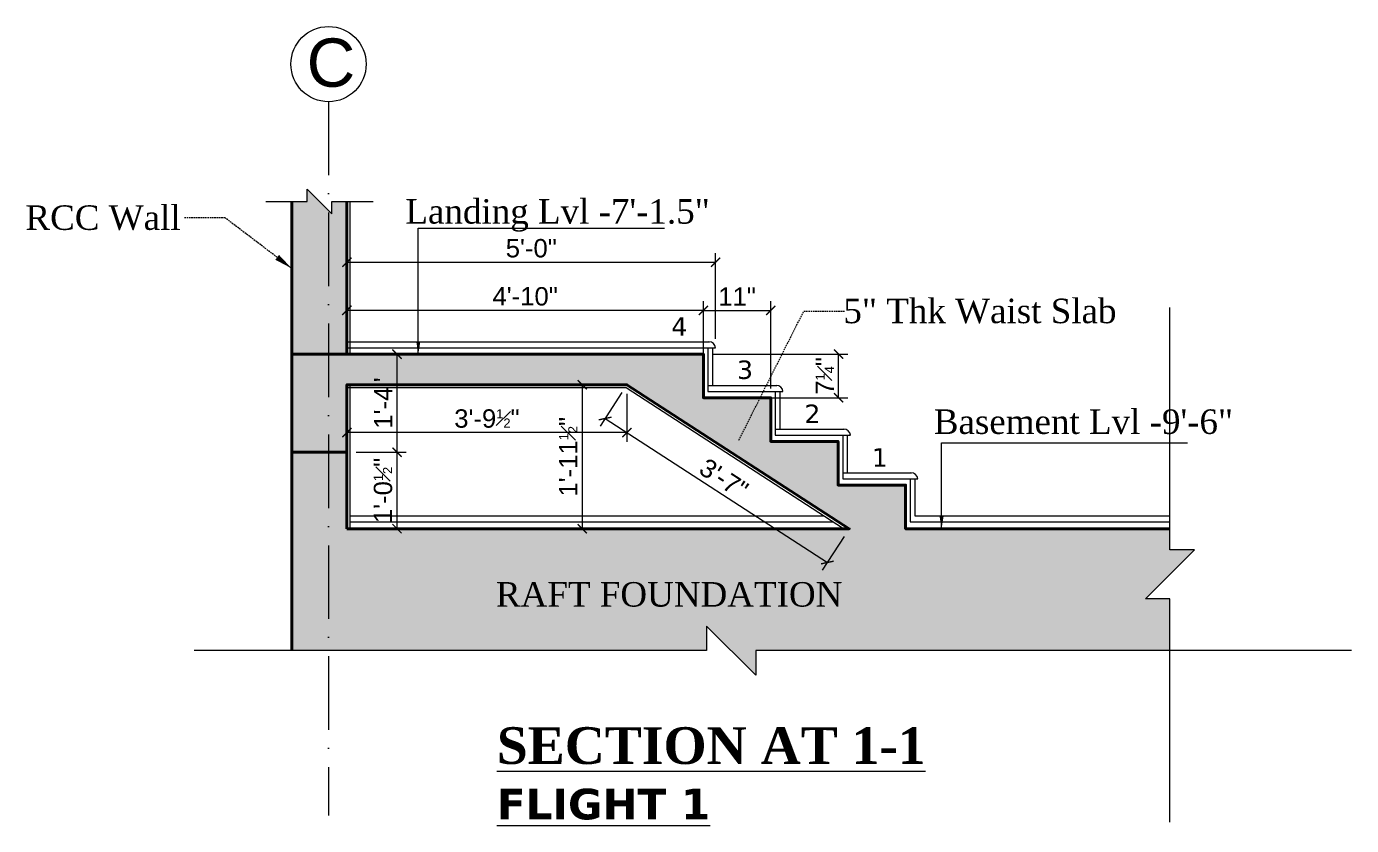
# Model space of a CAD drawing. Header units: inches. Extents: x 10755 to 33653, y -10992 to 10708.
# Drawn here: x 24934.3 to 25150.6, y 3856.3 to 3986.7 of the extents above; entities that cross this region are included whole.
import ezdxf

# ---------------------------------------------------------------- set-up
doc = ezdxf.new("R2010")
doc.units = ezdxf.units.IN
doc.header["$MEASUREMENT"] = 0
doc.linetypes.add('ACAD_ISO10W100', pattern=[18, 12, -3, 0, -3])
doc.linetypes.add('HIDDEN', pattern=[0.375, 0.25, -0.125])
for name, color, linetype, lineweight in [('beam in plan', 241, 'HIDDEN', 20), ('centerline', 9, 'ACAD_ISO10W100', 5), ('dimension element- 8', 5, 'Continuous', 13), ('hatch', 33, 'Continuous', 5), ('hatch- rcc', 252, 'Continuous', 5), ('plaster line', 160, 'Continuous', 9), ('secton wall', 32, 'Continuous', 40), ('stair', 3, 'Continuous', 15), ('Text', 150, 'Continuous', 18), ('text- 8', 115, 'Continuous', 18), ('wall', 1, 'Continuous', 35)]:
    doc.layers.add(name, color=color, linetype=linetype, lineweight=lineweight)
doc.layers.add('T-TEXT', color=230, linetype='Continuous')
doc.styles.add('arial', font='arial.ttf')
doc.styles.add('ordinary', font='arial.ttf')
doc.styles.get("Standard").update_dxf_attribs({"font": 'arial.ttf'})
doc.styles.add('suren', font='times.ttf', dxfattribs={"height": 4})
doc.dimstyles.new('jayanti', dxfattribs={"dimtxt": 24, "dimasz": 18, "dimexe": 5.625, "dimexo": 36, "dimgap": 3, "dimtad": 1, "dimdec": 1, "dimzin": 0, "dimdsep": 46, "dimlunit": 4, "dimtxsty": 'ordinary', "dimblk": 'OBLIQUE', "dimcen": 0.09, "dimdle": 3, "dimclrt": 7, "dimadec": 3, "dimazin": 0, "dimtfac": 1, "dimtdec": 1, "dimtix": 1, "dimtofl": 0, "dimtmove": 0, "dimatfit": 3, "dimfxl": 29.1875, "dimfxlon": 1, "dimtolj": 1, "dimtzin": 0, "dimarcsym": 0})
doc.dimstyles.new('s3', dxfattribs={"dimscale": 3, "dimtxt": 1, "dimasz": 0.5, "dimexe": 0.5, "dimexo": 0.5, "dimgap": 0.25, "dimtad": 1, "dimzin": 3, "dimdsep": 46, "dimlunit": 4, "dimtxsty": 'Standard', "dimblk": 'ARCHTICK', "dimcen": 0, "dimclrd": 256, "dimclre": 256, "dimclrt": 6, "dimadec": 0, "dimazin": 0, "dimtfac": 0.5, "dimtix": 1, "dimtmove": 1, "dimatfit": 3, "dimfxl": 0.5, "dimfrac": 1, "dimtolj": 1, "dimtzin": 0, "dimarcsym": 1})
doc.dimstyles.new('S4', dxfattribs={"dimscale": 4, "dimtxt": 1, "dimasz": 0.5, "dimexe": 0.5, "dimexo": 0.5, "dimgap": 0.25, "dimtad": 1, "dimzin": 3, "dimdsep": 46, "dimlunit": 4, "dimtxsty": 'Standard', "dimblk": 'ARCHTICK', "dimcen": 0, "dimclrd": 256, "dimclre": 256, "dimclrt": 6, "dimadec": 0, "dimazin": 0, "dimtfac": 0.5, "dimtix": 1, "dimtmove": 1, "dimatfit": 3, "dimfxl": 0.5, "dimfrac": 1, "dimtolj": 1, "dimtzin": 0, "dimarcsym": 1})

# ---------------------------------------------------------------- blocks, each defined once
blk = doc.blocks.new('_ArchTick')
at = {"color": 0, "const_width": 0.15}
blk.add_lwpolyline([(-0.5, -0.5), (0.5, 0.5)], dxfattribs=at)
blk = doc.blocks.new('*D2103')
at = {"layer": 'Defpoints', "color": 0, "transparency": 16777216}
for p in [(10205.14, -998.02), (10250.85, -998.02), (10205.14, -1005.84)]:
    blk.add_point(p, dxfattribs=at)
at = {"layer": 'dimension element- 8', "lineweight": -2, "transparency": 16777216}
for p, q in [((10205.14, -999.52), (10205.14, -1007.34)), ((10250.85, -999.52), (10250.85, -1007.34)), ((10250.85, -1005.84), (10205.14, -1005.84))]:
    blk.add_line(p, q, dxfattribs=at)
at = {"layer": 'dimension element- 8', "lineweight": -2, "transparency": 16777216, "xscale": 1.5, "yscale": 1.5, "zscale": 1.5, "rotation": 180}
blk.add_blockref('_ArchTick', (10205.14, -1005.84), dxfattribs=at)
at = {"layer": 'dimension element- 8', "lineweight": -2, "transparency": 16777216, "xscale": 1.5, "yscale": 1.5, "zscale": 1.5}
blk.add_blockref('_ArchTick', (10250.85, -1005.84), dxfattribs=at)
at = {"layer": 'dimension element- 8', "color": 6, "transparency": 16777216, "insert": (10228, -1003.55), "char_height": 3, "attachment_point": 5}
blk.add_mtext('\\A1;3\'-9{\\H0.500000x;\\S1#2;}"', dxfattribs=at)
blk = doc.blocks.new('*D2104')
at = {"layer": 'Defpoints', "color": 0, "transparency": 16777216}
for p in [(10205.14, -985.89), (10205.14, -993.02), (10263.33, -993.02)]:
    blk.add_point(p, dxfattribs=at)
at = {"layer": 'dimension element- 8', "lineweight": -2, "transparency": 16777216}
for p, q in [((10205.14, -991.52), (10205.14, -984.39)), ((10263.33, -985.89), (10205.14, -985.89)), ((10263.33, -991.52), (10263.33, -984.39))]:
    blk.add_line(p, q, dxfattribs=at)
at = {"layer": 'dimension element- 8', "lineweight": -2, "transparency": 16777216, "xscale": 1.5, "yscale": 1.5, "zscale": 1.5, "rotation": 180}
blk.add_blockref('_ArchTick', (10205.14, -985.89), dxfattribs=at)
at = {"layer": 'dimension element- 8', "lineweight": -2, "transparency": 16777216, "xscale": 1.5, "yscale": 1.5, "zscale": 1.5}
blk.add_blockref('_ArchTick', (10263.33, -985.89), dxfattribs=at)
at = {"layer": 'dimension element- 8', "color": 6, "transparency": 16777216, "insert": (10234.24, -983.61), "char_height": 3, "attachment_point": 5}
blk.add_mtext('\\A1;4\'-10"', dxfattribs=at)
blk = doc.blocks.new('*D2099')
at = {"layer": 'Defpoints', "color": 0, "transparency": 16777216}
for p in [(10274.33, -985.89), (10263.33, -1000.15), (10274.33, -1000.15)]:
    blk.add_point(p, dxfattribs=at)
at = {"layer": 'dimension element- 8', "lineweight": -2, "transparency": 16777216}
for p, q in [((10263.33, -998.65), (10263.33, -984.39)), ((10263.33, -985.89), (10274.33, -985.89)), ((10274.33, -998.65), (10274.33, -984.39))]:
    blk.add_line(p, q, dxfattribs=at)
at = {"layer": 'dimension element- 8', "lineweight": -2, "transparency": 16777216, "xscale": 1.5, "yscale": 1.5, "zscale": 1.5, "rotation": 180}
blk.add_blockref('_ArchTick', (10263.33, -985.89), dxfattribs=at)
at = {"layer": 'dimension element- 8', "lineweight": -2, "transparency": 16777216, "xscale": 1.5, "yscale": 1.5, "zscale": 1.5}
blk.add_blockref('_ArchTick', (10274.33, -985.89), dxfattribs=at)
at = {"layer": 'dimension element- 8', "color": 6, "transparency": 16777216, "insert": (10268.83, -983.64), "char_height": 3, "attachment_point": 5}
blk.add_mtext('\\A1;11"', dxfattribs=at)
blk = doc.blocks.new('*D2096')
at = {"layer": 'Defpoints', "color": 0, "transparency": 16777216}
for p in [(10263.33, -993.02), (10285.4, -993.02), (10263.33, -1000.15)]:
    blk.add_point(p, dxfattribs=at)
at = {"layer": 'dimension element- 8', "lineweight": -2, "transparency": 16777216}
for p, q in [((10264.83, -993.02), (10286.9, -993.02)), ((10285.4, -1000.15), (10285.4, -993.02)), ((10264.83, -1000.15), (10286.9, -1000.15))]:
    blk.add_line(p, q, dxfattribs=at)
at = {"layer": 'dimension element- 8', "lineweight": -2, "transparency": 16777216, "xscale": 1.5, "yscale": 1.5, "zscale": 1.5}
for p, rotation in [((10285.4, -993.02), 90), ((10285.4, -1000.15), 270)]:
    blk.add_blockref('_ArchTick', p, dxfattribs=dict(at, rotation=rotation))
at = {"layer": 'dimension element- 8', "color": 6, "transparency": 16777216, "insert": (10283.15, -996.58), "char_height": 3, "attachment_point": 5, "rotation": 90}
blk.add_mtext('\\A1;7{\\H0.500000x;\\S1#4;}"', dxfattribs=at)
blk = doc.blocks.new('_Oblique')
at = {"layer": 'wall', "color": 0, "lineweight": -2}
blk.add_line((-0.5, -0.5), (0.5, 0.5), dxfattribs=at)
blk = doc.blocks.new('*D2100')
at = {"layer": 'Defpoints', "color": 0, "transparency": 16777216}
for p in [(10205.14, -978.05), (10205.14, -992.02), (10265.33, -992.02)]:
    blk.add_point(p, dxfattribs=at)
at = {"layer": 'dimension element- 8', "lineweight": -2, "transparency": 16777216}
for p, q in [((10205.14, -990.52), (10205.14, -976.55)), ((10265.33, -990.52), (10265.33, -976.55)), ((10265.33, -978.05), (10205.14, -978.05))]:
    blk.add_line(p, q, dxfattribs=at)
at = {"layer": 'dimension element- 8', "lineweight": -2, "transparency": 16777216, "xscale": 1.5, "yscale": 1.5, "zscale": 1.5, "rotation": 180}
blk.add_blockref('_ArchTick', (10205.14, -978.05), dxfattribs=at)
at = {"layer": 'dimension element- 8', "lineweight": -2, "transparency": 16777216, "xscale": 1.5, "yscale": 1.5, "zscale": 1.5}
blk.add_blockref('_ArchTick', (10265.33, -978.05), dxfattribs=at)
at = {"layer": 'dimension element- 8', "color": 6, "transparency": 16777216, "insert": (10235.24, -975.76), "char_height": 3, "attachment_point": 5}
blk.add_mtext('\\A1;5\'-0"', dxfattribs=at)
blk = doc.blocks.new('*D2101')
at = {"layer": 'Defpoints', "color": 0, "transparency": 16777216}
for p in [(10205.14, -1009.02), (10213.33, -1009.02), (10205.14, -1021.52)]:
    blk.add_point(p, dxfattribs=at)
at = {"layer": 'dimension element- 8', "lineweight": -2, "transparency": 16777216}
for p, q in [((10206.64, -1009.02), (10214.83, -1009.02)), ((10213.33, -1021.52), (10213.33, -1009.02)), ((10206.64, -1021.52), (10214.83, -1021.52))]:
    blk.add_line(p, q, dxfattribs=at)
at = {"layer": 'dimension element- 8', "lineweight": -2, "transparency": 16777216, "xscale": 1.5, "yscale": 1.5, "zscale": 1.5}
for p, rotation in [((10213.33, -1009.02), 90), ((10213.33, -1021.52), 270)]:
    blk.add_blockref('_ArchTick', p, dxfattribs=dict(at, rotation=rotation))
at = {"layer": 'dimension element- 8', "color": 6, "transparency": 16777216, "insert": (10211.05, -1015.27), "char_height": 3, "attachment_point": 5, "rotation": 90}
blk.add_mtext('\\A1;1\'-0{\\H0.500000x;\\S1#2;}"', dxfattribs=at)
blk = doc.blocks.new('*D2102')
at = {"layer": 'Defpoints', "color": 0, "transparency": 16777216}
for p in [(10205.14, -993.02), (10213.33, -993.02), (10205.14, -1009.02)]:
    blk.add_point(p, dxfattribs=at)
at = {"layer": 'dimension element- 8', "lineweight": -2, "transparency": 16777216}
for p, q in [((10206.64, -993.02), (10214.83, -993.02)), ((10213.33, -1009.02), (10213.33, -993.02)), ((10206.64, -1009.02), (10214.83, -1009.02))]:
    blk.add_line(p, q, dxfattribs=at)
at = {"layer": 'dimension element- 8', "lineweight": -2, "transparency": 16777216, "xscale": 1.5, "yscale": 1.5, "zscale": 1.5}
for p, rotation in [((10213.33, -993.02), 90), ((10213.33, -1009.02), 270)]:
    blk.add_blockref('_ArchTick', p, dxfattribs=dict(at, rotation=rotation))
at = {"layer": 'dimension element- 8', "color": 6, "transparency": 16777216, "insert": (10211.08, -1001.02), "char_height": 3, "attachment_point": 5, "rotation": 90}
blk.add_mtext('\\A1;1\'-4"', dxfattribs=at)
blk = doc.blocks.new('*D2097')
at = {"layer": 'Defpoints', "color": 0, "transparency": 16777216}
for p in [(10250.85, -998.02), (10287.13, -1021.52), (10283.57, -1027.03)]:
    blk.add_point(p, dxfattribs=at)
at = {"layer": 'dimension element- 8', "lineweight": -2, "transparency": 16777216}
for p, q in [((10250.04, -999.28), (10246.47, -1004.78)), ((10247.29, -1003.53), (10283.57, -1027.03)), ((10286.32, -1022.78), (10282.75, -1028.28))]:
    blk.add_line(p, q, dxfattribs=at)
at = {"layer": 'dimension element- 8', "lineweight": -2, "transparency": 16777216, "xscale": 1.5, "yscale": 1.5, "zscale": 1.5}
for p, rotation in [((10247.29, -1003.53), 147.0677689585849), ((10283.57, -1027.03), 327.0677689585849)]:
    blk.add_blockref('_ArchTick', p, dxfattribs=dict(at, rotation=rotation))
at = {"layer": 'dimension element- 8', "color": 6, "transparency": 16777216, "insert": (10266.67, -1013.36), "char_height": 3, "attachment_point": 5, "rotation": 327.0678}
blk.add_mtext('\\A1;3\'-7"', dxfattribs=at)
blk = doc.blocks.new('*D2098')
at = {"layer": 'Defpoints', "color": 0, "transparency": 16777216}
for p in [(10250.85, -998.02), (10243.54, -1021.52), (10250.85, -1021.52)]:
    blk.add_point(p, dxfattribs=at)
at = {"layer": 'dimension element- 8', "lineweight": -2, "transparency": 16777216}
for p, q in [((10249.35, -998.02), (10242.04, -998.02)), ((10243.54, -998.02), (10243.54, -1021.52)), ((10249.35, -1021.52), (10242.04, -1021.52))]:
    blk.add_line(p, q, dxfattribs=at)
at = {"layer": 'dimension element- 8', "lineweight": -2, "transparency": 16777216, "xscale": 1.5, "yscale": 1.5, "zscale": 1.5}
for p, rotation in [((10243.54, -998.02), 90), ((10243.54, -1021.52), 270)]:
    blk.add_blockref('_ArchTick', p, dxfattribs=dict(at, rotation=rotation))
at = {"layer": 'dimension element- 8', "color": 6, "transparency": 16777216, "insert": (10241.28, -1009.77), "char_height": 3, "attachment_point": 5, "rotation": 90}
blk.add_mtext('\\A1;1\'-11{\\H0.500000x;\\S1#2;}"', dxfattribs=at)
blk = doc.blocks.new('A$C55F06A0D')
at = {"layer": 'hatch- rcc'}
h = blk.add_hatch(dxfattribs=at)
h.set_pattern_fill('AR-CONC', color=256, scale=0.5, style=0)
h.set_pattern_definition([(50, (-10152.8578, 1090.8556), (3.5863009, -0.3137607), [0.375, -4.125]), (355, (-10152.8578, 1090.8556), (-0.6937567, 3.7609607), [0.3, -3.3]), (100.451444, (-10152.559, 1090.8295), (2.8925442, 3.4472), [0.318701, -3.5057106]), (46.1842, (-10152.858, 1091.8556), (5.3362067, -0.8275964), [0.5625, -6.1875]), (96.635635, (-10152.413, 1091.7866), (4.6733097, 4.870593), [0.4780517, -5.2585688]), (351.184164, (-10152.858, 1091.8556), (4.6733097, 4.870593), [0.45, -4.95]), (21, (-10152.3578, 1091.6056), (2.9845353, -2.01309445), [0.375, -4.125]), (326, (-10152.3578, 1091.6056), (1.2165767, 3.6257502), [0.3, -3.3]), (71.451445, (-10152.109, 1091.438), (4.2011119, 1.6126558), [0.318701, -3.5057106]), (37.5, (-10152.8578, 1090.8556), (0.06079928, 1.66446927), [0, -3.26, 0, -3.35, 0, -3.3125]), (7.5, (-10152.8578, 1090.8556), (1.3153477, 1.97205856), [0, -1.91, 0, -3.185, 0, -1.2625]), (327.5, (-10153.9728, 1090.8556), (2.66911218, -0.11277436), [0, -1.25, 0, -3.9, 0, -5.175]), (317.5, (-10154.4728, 1090.8556), (2.91593085, 0.5005249), [0, -1.625, 0, -2.59, 0, -3.675])])
h.paths.add_polyline_path([(190.632, 65.876), (186.632, 65.876), (186.632, 69.334), (143.471, 69.334), (143.471, 76.459), (132.471, 76.459), (132.471, 83.584), (121.471, 83.584), (121.471, 90.709), (110.471, 90.709), (110.471, 97.834), (52.287, 97.834), (43.287, 97.834), (43.287, 81.834), (52.287, 81.834), (52.287, 92.834), (97.993, 92.834), (134.274, 69.334), (52.287, 69.334), (52.287, 81.834), (43.287, 81.834), (43.287, 49.45), (111.012, 49.45), (111.012, 53.45), (119.012, 45.45), (119.012, 49.45), (186.632, 49.45), (186.632, 57.876), (182.632, 57.876)])
h.paths.add_polyline_path([(52.287, 122.726), (49.811, 122.726), (49.811, 120.726), (45.811, 124.726), (45.811, 122.726), (43.287, 122.726), (43.287, 97.834), (52.287, 97.834)])
h.paths.add_polyline_path([(61.356, 84.782), (61.356, 94.627), (55.174, 94.627), (55.174, 84.782)], flags=25)
at = {"layer": 'centerline'}
blk.add_line((49.287, 139.019), (49.287, 22.565), dxfattribs=at)
at = {"layer": 'centerline', "linetype": 'Continuous'}
blk.add_circle((49.287, 145.157), 6.138, dxfattribs=at)
at = {"layer": 'hatch'}
for points in [[(39.061, 122.726), (45.811, 122.726), (45.811, 124.726), (49.811, 120.726), (49.811, 122.726), (56.561, 122.726)], [(186.632, 21.478), (186.632, 57.876), (182.632, 57.876), (190.632, 65.876), (186.632, 65.876), (186.632, 105.425)], [(216.275, 49.45), (119.012, 49.45), (119.012, 45.45), (111.012, 53.45), (111.012, 49.45), (27.335, 49.45)]]:
    blk.add_lwpolyline(points, dxfattribs=at)
at = {"layer": 'plaster line'}
for p, q in [((52.787, 122.726), (52.787, 97.834)), ((52.787, 92.834), (52.787, 69.334))]:
    blk.add_line(p, q, dxfattribs=at)
blk.add_lwpolyline([(133.354, 69.334), (97.846, 92.334), (52.287, 92.334)], dxfattribs=at)
at = {"layer": 'secton wall'}
blk.add_line((52.287, 122.726), (52.287, 97.834), dxfattribs=at)
for points in [[(43.287, 122.726), (43.287, 49.45)], [(52.287, 97.834), (43.287, 97.834), (43.287, 81.834), (52.287, 81.834), (52.287, 92.834)], [(186.632, 69.334), (143.471, 69.334), (143.471, 76.459), (132.471, 76.459), (132.471, 83.584), (121.471, 83.584), (121.471, 90.709), (110.471, 90.709), (110.471, 97.834), (52.287, 97.834)], [(52.287, 69.334), (134.274, 69.334), (97.993, 92.834), (52.287, 92.834), (52.287, 69.334)]]:
    blk.add_lwpolyline(points, dxfattribs=at)
at = {"layer": 'stair', "ltscale": 5}
for p, q in [((52.287, 99.834), (111.468, 99.834)), ((52.287, 98.834), (111.971, 98.834)), ((111.221, 98.834), (111.221, 91.709)), ((111.971, 98.834), (112.471, 98.834)), ((111.971, 98.834), (111.971, 92.709)), ((111.221, 92.709), (122.468, 92.709)), ((111.221, 91.709), (122.971, 91.709)), ((122.221, 91.709), (122.221, 84.584)), ((122.971, 91.709), (123.471, 91.709)), ((122.971, 91.709), (122.971, 85.584)), ((122.221, 85.584), (133.468, 85.584)), ((122.221, 84.584), (133.971, 84.584)), ((133.221, 84.584), (133.221, 77.459)), ((133.971, 84.584), (134.471, 84.584)), ((133.971, 84.584), (133.971, 78.459)), ((133.221, 78.459), (144.468, 78.459)), ((133.221, 77.459), (144.971, 77.459)), ((144.221, 77.459), (144.221, 70.459)), ((144.971, 77.459), (145.471, 77.459)), ((144.971, 77.459), (144.971, 71.459)), ((52.787, 71.46), (130.073, 71.46)), ((144.971, 71.459), (186.632, 71.459)), ((52.787, 70.46), (131.617, 70.46)), ((144.221, 70.459), (186.632, 70.459))]:
    blk.add_line(p, q, dxfattribs=at)
for centre in [(111.414, 98.776), (122.414, 91.651), (133.414, 84.526), (144.414, 77.401)]:
    blk.add_arc(centre, 1.059, 3.12136, 92.92096, dxfattribs=at)
at = {"layer": 'T-TEXT', "ltscale": 100, "insert": (45.71, 149.341), "char_height": 7.875, "width": 7.28099, "attachment_point": 1, "style": 'suren'}
blk.add_mtext('{\\fArial|b0|i0|c0|p34;C}', dxfattribs=at)
at = {"layer": 'Text', "width": 115.98559, "attachment_point": 7}
for s, insert, char_height in [('{\\fTimes New Roman|b1|i0|c0|p18;\\LSECTION AT 1-1}', (76.764, 30.862), 6), ('{\\fVerdana|b1|i0|c0|p34;\\LFLIGHT 1}', (76.764, 21.813), 5)]:
    blk.add_mtext(s, dxfattribs=dict(at, insert=insert, char_height=char_height))
at = {"layer": 'text- 8', "linetype": 'Continuous', "char_height": 4, "attachment_point": 9, "style": 'arial'}
for s, insert, width in [('{\\fTimes New Roman|b0|i0|c0|p18;Landing Lvl -7\'-1.5"}', (111.528, 117.809), 49.96101), ('{\\fTimes New Roman|b0|i0|c0|p18;RCC Wall}', (25.148, 118.014), 44.03766), ('{\\fTimes New Roman|b0|i0|c0|p18;5" Thk Waist Slab}', (177.915, 102.791), 44.03766), ('{\\fTimes New Roman|b0|i0|c0|p18;Basement Lvl -9\'-6"}', (196.946, 84.749), 51.92913), ('{\\fTimes New Roman|b0|i0|c0|p18;RAFT FOUNDATION}', (133.167, 56.57), 64.17828)]:
    blk.add_mtext(s, dxfattribs=dict(at, insert=insert, width=width))
at = {"layer": 'text- 8', "char_height": 3, "attachment_point": 8}
for s, insert in [('{\\fVerdana|b0|i0|c0|p34;4}', (106.544, 100.849)), ('{\\fVerdana|b0|i0|c0|p34;3}', (117.273, 93.724)), ('{\\fVerdana|b0|i0|c0|p34;2}', (128.273, 86.599)), ('{\\fVerdana|b0|i0|c0|p34;1}', (139.273, 79.474))]:
    blk.add_mtext(s, dxfattribs=dict(at, insert=insert))
at = {"layer": 'dimension element- 8'}
for base, p1, p2, picture, middle in [((52.287, 112.81), (112.471, 98.834), (52.287, 98.834), '*D2100', (82.379, 115.091)), ((52.287, 104.961), (110.471, 97.834), (52.287, 97.834), '*D2104', (81.379, 107.243)), ((121.471, 104.961), (110.471, 90.709), (121.471, 90.709), '*D2099', (115.971, 107.217))]:
    dim = blk.add_linear_dim(base=base, p1=p1, p2=p2, dimstyle='s3', dxfattribs=at)
    dim.commit()
    dim.dimension.update_dxf_attribs({"geometry": picture, "text_midpoint": middle, "insert": (-10152.858, 1090.856)})
dim = blk.add_linear_dim(base=(132.544602671, 97.834061738), p1=(110.471345752, 90.709061738), p2=(110.471345752, 97.834061738), angle=90, dimstyle='s3', override={"dimdec": 2}, dxfattribs=at)
dim.commit()
dim.dimension.update_dxf_attribs({"geometry": '*D2096', "text_midpoint": (130.291533094, 94.271561738), "insert": (-10152.857779517, 1090.855610677)})
for base, p1, p2, picture, middle in [((60.474, 97.834), (52.287, 81.834), (52.287, 97.834), '*D2102', (58.218, 89.834)), ((90.679, 69.334), (97.993, 92.834), (97.993, 69.334), '*D2098', (88.423, 81.084)), ((60.474, 81.834), (52.287, 69.334), (52.287, 81.834), '*D2101', (58.193, 75.584))]:
    dim = blk.add_linear_dim(base=base, p1=p1, p2=p2, angle=90, dimstyle='s3', dxfattribs=at)
    dim.commit()
    dim.dimension.update_dxf_attribs({"geometry": picture, "text_midpoint": middle, "insert": (-10152.858, 1090.856)})
for p2, distance, picture, middle in [((52.287, 92.834), 7.814, '*D2103', (75.14, 87.303)), ((134.274, 69.334), -6.558, '*D2097', (113.81, 77.496))]:
    dim = blk.add_aligned_dim(p1=(97.993, 92.834), p2=p2, distance=distance, dimstyle='s3', dxfattribs=at)
    dim.commit()
    dim.dimension.update_dxf_attribs({"geometry": picture, "text_midpoint": middle, "insert": (-10152.858, 1090.856)})
for points in [[(43.287, 111.814), (32.387, 120.082), (25.743, 120.082)], [(116.26, 83.765), (126.87, 104.86), (133.514, 104.86)]]:
    blk.add_leader(points, dimstyle='jayanti', override={"dimasz": 3, "dimtad": 0})
at = {"layer": 'text- 8', "linetype": 'Continuous'}
for points in [[(63.94, 97.834), (63.94, 118.384), (104.112, 118.384)], [(149.359, 69.334), (149.359, 83.358), (189.53, 83.358)]]:
    blk.add_leader(points, dimstyle='S4', override={"dimgap": 0.25, "dimtad": 0}, dxfattribs=at)

msp = doc.modelspace()

# ---------------------------------------------------------------- block references
at = {"layer": 'beam in plan'}
msp.add_blockref('A$C55F06A0D', (24934.305, 3835.374), dxfattribs=at)

doc.saveas('drawing.dxf')
